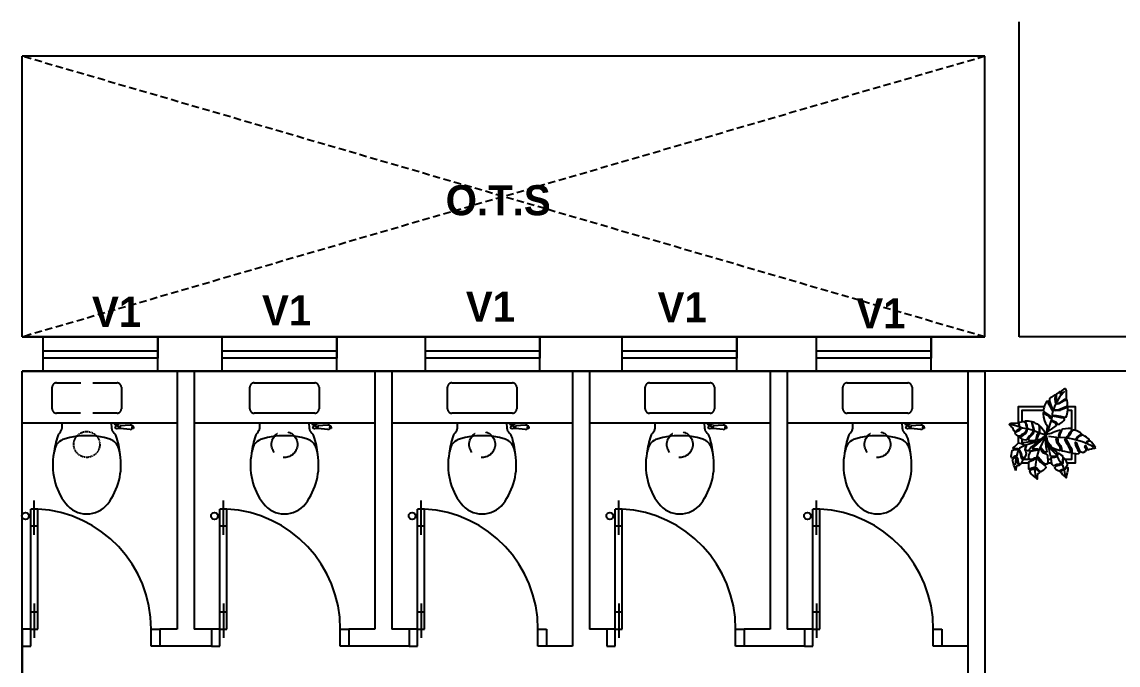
# Model space of a CAD drawing. Header units: inches. Extents: x 478327 to 492265, y -26791 to -22136.
# Drawn here: x 481531 to 481818, y -25463.5 to -25295.2 of the extents above; entities that cross this region are included whole.
import ezdxf

# ---------------------------------------------------------------- set-up
doc = ezdxf.new("R2010")
doc.units = ezdxf.units.IN
doc.header["$MEASUREMENT"] = 0
doc.linetypes.add('HIDDEN', pattern=[9.525, 6.35, -3.175])
doc.linetypes.add('HIDDEN2', pattern=[0.1875, 0.125, -0.0625])
for name, color, linetype in [('A-Door', 1, 'Continuous'), ('A-STAIR', 1, 'Continuous'), ('bath dim.', 41, 'Continuous'), ('Ceco.NET 17', 3, 'Continuous'), ('FITS', 3, 'Continuous'), ('HOLE', 2, 'HIDDEN2'), ('I-DOORS', 104, 'Continuous'), ('I-WALL-FULL', 5, 'Continuous'), ('I-WALL-IN', 3, 'Continuous'), ('ventilation', 191, 'Continuous')]:
    doc.layers.add(name, color=color, linetype=linetype)
doc.layers.add('I-ANNO-TEXT', color=7, linetype='Continuous', lineweight=18)
doc.styles.add('MICRO', font='')
doc.styles.get('MICRO').set_extended_font_data('MicrogrammaSSi', bold=True)

# ---------------------------------------------------------------- blocks, each defined once
blk = doc.blocks.new('1D-L080')
at = {"layer": 'A-Door'}
for p, q in [((0.07, 0.6489), (0.07, 0.8489)), ((0.0379, 0.7668), (0.05, 0.7668)), ((0.05, 0.1), (0.05, 0.7989)), ((0.09, 0.7989), (0.05, 0.7989)), ((0.09, 0.1), (0.09, 0.7989)), ((0.0379, 0.7508), (0.05, 0.7508)), ((0.09, 0.6989), (0.05, 0.6989)), ((0.05, 0.2), (0.09, 0.2)), ((0.07, 0.25), (0.07, 0.05)), ((0, 0.1), (0, 0)), ((0.05, 0.1), (0, 0.1)), ((0.05, 0), (0.05, 0.1)), ((0.05, 0.1), (0.09, 0.1)), ((0.75, 0.1), (0.8, 0.1)), ((0.75, 0), (0.75, 0.1)), ((0.8, 0.1), (0.8, 0)), ((0, 0), (0.05, 0)), ((0.8, 0), (0.75, 0))]:
    blk.add_line(p, q, dxfattribs=at)
blk.add_circle((0.0178, 0.7588), 0.02, dxfattribs=at)
blk.add_arc((0.05, 0.1), 0.7, 0, 86.72417, dxfattribs=at)
blk = doc.blocks.new('BIDET')
at = {"layer": 'FITS', "color": 6}
for p, q in [((0.525, -0.302), (-0.525, -0.302)), ((-0.144, -0.3296), (-0.1425, -0.302)), ((0.1425, -0.302), (0.144, -0.3295)), ((0.1598, -0.302), (0.1598, -0.3082)), ((0.1598, -0.3082), (0.1895, -0.3082)), ((0.1713, -0.3168), (0.1713, -0.3082)), ((0.1784, -0.3166), (0.1784, -0.3082)), ((0.1895, -0.302), (0.1895, -0.3082)), ((0.253, -0.3128), (0.1938, -0.3176)), ((0.1938, -0.3176), (0.1938, -0.3254)), ((0.2711, -0.3183), (0.2646, -0.3183)), ((0.2646, -0.3183), (0.2646, -0.3254)), ((0.2711, -0.3254), (0.2711, -0.3183)), ((0.1832, -0.3206), (0.1938, -0.3206)), ((0.1832, -0.3303), (0.1938, -0.3303)), ((0.1938, -0.3332), (0.1938, -0.3254)), ((0.253, -0.3381), (0.1938, -0.3332)), ((0.2646, -0.3325), (0.2646, -0.3254)), ((0.2711, -0.3325), (0.2646, -0.3325)), ((0.2711, -0.3254), (0.2711, -0.3325))]:
    blk.add_line(p, q, dxfattribs=at)
at = {"layer": 'FITS', "color": 6, "linetype": 'HIDDEN'}
blk.add_lwpolyline([(-0.1761, -0.0674), (0.1761, -0.0674, -0.414214), (0.2013, -0.0926), (0.2013, -0.2184, -0.414214), (0.1761, -0.2436), (-0.1761, -0.2436, -0.414214), (-0.2013, -0.2184), (-0.2013, -0.0926, -0.414214)], format="xyb", close=True, dxfattribs=at)
at = {"layer": 'FITS', "color": 6}
blk.add_circle((0.1751, -0.3254), 0.00942, dxfattribs=at)
for centre, radius, start, end in [((0.2541, -0.3254), 0.0127, 33.87229, 94.67506), ((0.3964, -0.5541), 0.5929, 162.43331, 172.45254), ((-0.1314, -0.387), 0.0392, 131.74939, 162.43341), ((-0.1846, -0.3274), 0.0406, 311.74946, 356.9255), ((0, -0.83), 0.4554, 72.9837, 106.78011), ((0.1846, -0.3273), 0.0406, 183.07447, 231.20173), ((0.1345, -0.3896), 0.0392, 18.8579, 51.20172), ((-0.2431, -0.5186), 0.4383, 4.65346, 18.85789), ((0.2541, -0.3254), 0.0127, 265.32494, 326.12771), ((-0.1087, -0.4695), 0.079, 106.78011, 164.55557), ((0.1102, -0.47), 0.079, 14.93923, 72.9837), ((0.1691, -0.5463), 0.3671, 168.99586, 217.45208), ((0.1691, -0.5463), 0.3671, 164.55557, 168.99586), ((-0.1697, -0.5446), 0.3686, 322.29918, 9.62656), ((-0.1697, -0.5446), 0.3686, 9.62651, 14.93923), ((0, -0.6758), 0.1542, 217.45204, 322.29926)]:
    blk.add_arc(centre, radius, start, end, dxfattribs=at)
at = {"layer": 'HOLE', "color": 6}
blk.add_circle((0, -0.4253), 0.0755, dxfattribs=at)
blk = doc.blocks.new('Drawing10')
at = {"layer": 'Ceco.NET 17', "color": 7}
for p, q in [((-0.0204, 0.2629), (-0.0589, 0.2734)), ((0.0289, 0.2471), (-0.0204, 0.2629)), ((0.0701, 0.2403), (0.0289, 0.2471)), ((0.1027, 0.2313), (0.0701, 0.2403)), ((0.1557, 0.2105), (0.1027, 0.2313)), ((0.1888, 0.1991), (0.1557, 0.2105))]:
    blk.add_line(p, q, dxfattribs=at)
for points in [[(0.3315, 0.5284), (0.32, 0.5238), (0.3123, 0.5192), (0.3046, 0.5123), (0.3031, 0.5015), (0.3016, 0.4878), (0.297, 0.4885), (0.297, 0.5), (0.2939, 0.5054), (0.2893, 0.5038), (0.2801, 0.4962), (0.2709, 0.4908), (0.2663, 0.4832), (0.2663, 0.4655), (0.2663, 0.4426), (0.2663, 0.4295), (0.2625, 0.4265), (0.2602, 0.4334), (0.259, 0.456), (0.2608, 0.4791), (0.2554, 0.4822), (0.2433, 0.4732), (0.2341, 0.4678), (0.2257, 0.4617), (0.2196, 0.4533), (0.218, 0.4387), (0.2249, 0.4165), (0.2326, 0.3981), (0.2426, 0.379), (0.2418, 0.3713), (0.2364, 0.3752), (0.2318, 0.3859), (0.2234, 0.402), (0.2119, 0.4226), (0.2094, 0.4373), (0.1979, 0.435), (0.1881, 0.4165), (0.1836, 0.408), (0.1805, 0.3958), (0.174, 0.3717), (0.1892, 0.3547), (0.2035, 0.3468), (0.2211, 0.3338), (0.2272, 0.3231), (0.2295, 0.3154), (0.2242, 0.3192), (0.2165, 0.33), (0.2004, 0.3399), (0.1828, 0.3522), (0.1743, 0.3552), (0.1736, 0.3483), (0.1766, 0.3246), (0.1828, 0.3001), (0.1904, 0.2825), (0.2027, 0.2664), (0.2027, 0.2534), (0.1943, 0.2097), (0.2127, 0.2266), (0.2326, 0.2396), (0.2688, 0.2673), (0.2688, 0.2704), (0.26, 0.2829), (0.2372, 0.2955), (0.2326, 0.3062), (0.241, 0.3024), (0.2646, 0.2929), (0.2787, 0.2765), (0.2879, 0.2757), (0.2891, 0.2754), (0.2924, 0.2779), (0.3077, 0.2909), (0.3192, 0.3009), (0.3253, 0.3093), (0.32, 0.3177), (0.3016, 0.3208), (0.2809, 0.3254), (0.2548, 0.3307), (0.2433, 0.3346), (0.2479, 0.3361), (0.2686, 0.3369), (0.297, 0.3315), (0.3253, 0.3254), (0.3353, 0.3261), (0.3414, 0.3376), (0.3453, 0.3614), (0.3491, 0.379), (0.3491, 0.3935), (0.3322, 0.3897), (0.3016, 0.3759), (0.2755, 0.3721), (0.2579, 0.3698), (0.2587, 0.3759), (0.2778, 0.3775), (0.297, 0.3836), (0.3184, 0.3935), (0.3376, 0.3997), (0.346, 0.4096), (0.3453, 0.4272), (0.343, 0.4464), (0.323, 0.4418), (0.3062, 0.4303), (0.2847, 0.4203), (0.2717, 0.4203), (0.2863, 0.4272), (0.3092, 0.438), (0.3276, 0.4518), (0.3399, 0.4556), (0.3399, 0.4793), (0.3399, 0.4992), (0.3399, 0.5123), (0.3361, 0.5192)], [(-0.0664, 0.2745), (-0.059, 0.28), (-0.0518, 0.2828), (-0.0381, 0.2833), (-0.0214, 0.2838), (-0.0081, 0.2847), (-0.001, 0.28), (0.0014, 0.27), (0.0047, 0.2581), (0.0094, 0.2572), (0.0061, 0.2657), (0.0042, 0.2771), (0.0052, 0.2866), (0.0094, 0.2895), (0.0199, 0.2918), (0.0299, 0.2947), (0.0379, 0.2956), (0.0484, 0.2885), (0.0522, 0.2714), (0.055, 0.2572), (0.0574, 0.2453), (0.0631, 0.2472), (0.0598, 0.2653), (0.0546, 0.2823), (0.0508, 0.2928), (0.0493, 0.2985), (0.0522, 0.2999), (0.0674, 0.2985), (0.0802, 0.2966), (0.0926, 0.2947), (0.094, 0.2795), (0.0973, 0.2605), (0.1021, 0.2448), (0.103, 0.2358), (0.1073, 0.2315), (0.1092, 0.2372), (0.1054, 0.2534), (0.1002, 0.2676), (0.0987, 0.2809), (0.1025, 0.2933), (0.1092, 0.2899), (0.1182, 0.2833), (0.131, 0.2776), (0.1443, 0.2676), (0.1467, 0.2496), (0.1448, 0.2287), (0.1477, 0.2164), (0.151, 0.2216), (0.151, 0.2315), (0.15, 0.2463), (0.1505, 0.2543), (0.1491, 0.261), (0.1534, 0.261), (0.16, 0.2548), (0.1695, 0.2434), (0.1752, 0.2325), (0.1842, 0.2192), (0.1923, 0.2045), (0.1838, 0.1917), (0.1719, 0.1817), (0.1638, 0.1727), (0.1534, 0.1679), (0.1382, 0.1656), (0.1282, 0.1689), (0.131, 0.1779), (0.1391, 0.1917), (0.1443, 0.2007), (0.1448, 0.2073), (0.1358, 0.2073), (0.1301, 0.1978), (0.1234, 0.1746), (0.1187, 0.1646), (0.113, 0.1603), (0.1006, 0.1589), (0.0859, 0.1589), (0.0759, 0.1599), (0.0698, 0.1679), (0.0774, 0.1803), (0.094, 0.1969), (0.1054, 0.2097), (0.1078, 0.2206), (0.104, 0.2249), (0.0968, 0.2121), (0.0859, 0.2002), (0.0745, 0.1898), (0.066, 0.176), (0.0593, 0.1656), (0.0512, 0.1632), (0.0375, 0.1641), (0.027, 0.1675), (0.0113, 0.1817), (0.0237, 0.1893), (0.0455, 0.2083), (0.0555, 0.2202), (0.0603, 0.2282), (0.0612, 0.2358), (0.0541, 0.2339), (0.0479, 0.2211), (0.0337, 0.2069), (0.0204, 0.1997), (0.0056, 0.1898), (-0.0062, 0.1921), (-0.0157, 0.1993), (-0.0219, 0.2059), (-0.0249, 0.2153), (-0.0086, 0.2254), (0.0061, 0.2334), (0.0151, 0.2415), (0.0104, 0.2453), (-0.0001, 0.2382), (-0.0105, 0.2325), (-0.0248, 0.2216), (-0.03, 0.2235), (-0.0333, 0.2306), (-0.0414, 0.2486), (-0.0528, 0.26), (-0.0632, 0.271)], [(0.5469, 0.1104), (0.5399, 0.1179), (0.5321, 0.1263), (0.5249, 0.1367), (0.5158, 0.1478), (0.5093, 0.1562), (0.4996, 0.1556), (0.4898, 0.1517), (0.48, 0.1413), (0.4781, 0.1465), (0.4859, 0.1556), (0.4996, 0.1595), (0.4996, 0.166), (0.4937, 0.1725), (0.48, 0.1829), (0.4683, 0.192), (0.4547, 0.2004), (0.441, 0.1939), (0.428, 0.1874), (0.4189, 0.1783), (0.4111, 0.1692), (0.4046, 0.1718), (0.4137, 0.1829), (0.4228, 0.1913), (0.4339, 0.1985), (0.441, 0.2024), (0.4456, 0.2076), (0.4371, 0.2134), (0.4163, 0.227), (0.4007, 0.2322), (0.3871, 0.2335), (0.3695, 0.2173), (0.3624, 0.1998), (0.3513, 0.1842), (0.3422, 0.1855), (0.3539, 0.1965), (0.3598, 0.2134), (0.3689, 0.2257), (0.376, 0.2348), (0.3747, 0.2413), (0.365, 0.2446), (0.35, 0.2446), (0.3325, 0.242), (0.3097, 0.2394), (0.3013, 0.227), (0.2928, 0.205), (0.2883, 0.1861), (0.2837, 0.1959), (0.2909, 0.2179), (0.2948, 0.2264), (0.2967, 0.2309), (0.2935, 0.2342), (0.2779, 0.2296), (0.2571, 0.2218), (0.2454, 0.2173), (0.2304, 0.2101), (0.2194, 0.2069), (0.1927, 0.203), (0.1973, 0.1835), (0.2025, 0.1575), (0.2109, 0.1426), (0.2226, 0.1296), (0.2304, 0.1153), (0.248, 0.1056), (0.2668, 0.0984), (0.2941, 0.0893), (0.2974, 0.0952), (0.2941, 0.1114), (0.2837, 0.125), (0.2733, 0.14), (0.2675, 0.1575), (0.2668, 0.1718), (0.2714, 0.1744), (0.2766, 0.1705), (0.2766, 0.1517), (0.2883, 0.1348), (0.2961, 0.1238), (0.3045, 0.103), (0.3058, 0.0874), (0.3247, 0.0841), (0.3435, 0.0809), (0.3624, 0.0763), (0.3676, 0.0822), (0.3663, 0.0926), (0.3539, 0.1192), (0.3442, 0.1348), (0.3364, 0.1478), (0.3279, 0.1679), (0.3344, 0.1725), (0.3461, 0.1517), (0.3578, 0.1296), (0.3734, 0.1069), (0.3767, 0.0906), (0.376, 0.0776), (0.3825, 0.0718), (0.4027, 0.0679), (0.4118, 0.0666), (0.4261, 0.0685), (0.43, 0.0737), (0.4222, 0.0848), (0.4163, 0.103), (0.4046, 0.125), (0.4014, 0.1393), (0.4014, 0.1478), (0.4066, 0.1471), (0.4111, 0.1348), (0.4189, 0.116), (0.4274, 0.0952), (0.4384, 0.0815), (0.454, 0.0757), (0.4618, 0.0783), (0.4729, 0.0854), (0.4794, 0.0965), (0.4696, 0.116), (0.4742, 0.1238), (0.4781, 0.1121), (0.4853, 0.101), (0.4905, 0.0939), (0.5009, 0.0984), (0.5152, 0.1017), (0.5243, 0.1056), (0.5373, 0.1049)], [(-0.0199, -0.051), (-0.0269, -0.0314), (-0.0329, -0.0134), (-0.0418, 0.0142), (-0.0441, 0.0239), (-0.0291, 0.0388), (-0.0187, 0.0441), (-0.0164, 0.05), (-0.0232, 0.0493), (-0.0336, 0.0448), (-0.0418, 0.0373), (-0.0493, 0.0373), (-0.0531, 0.0493), (-0.0493, 0.062), (-0.0448, 0.0889), (-0.0366, 0.0941), (-0.0194, 0.0971), (-0.0045, 0.0956), (0, 0.0986), (-0.0067, 0.1008), (-0.0269, 0.1045), (-0.0389, 0.1045), (-0.0366, 0.1105), (-0.0276, 0.1187), (-0.0142, 0.1299), (-0.0007, 0.1426), (0.0172, 0.1396), (0.0329, 0.1292), (0.0448, 0.1277), (0.0381, 0.1329), (0.0269, 0.1381), (0.0269, 0.1449), (0.0366, 0.1471), (0.0687, 0.1516), (0.1233, 0.1561), (0.1509, 0.1583), (0.1225, 0.1381), (0.0912, 0.1157), (0.071, 0.0874), (0.0538, 0.0881), (0.0501, 0.1016), (0.0568, 0.1225), (0.0538, 0.1247), (0.0456, 0.1105), (0.0441, 0.0933), (0.0508, 0.0799), (0.0545, 0.068), (0.0486, 0.0515), (0.0389, 0.0351), (0.0247, 0.0426), (0.0209, 0.065), (0.012, 0.0881), (0.0045, 0.0933), (0.009, 0.0777), (0.0142, 0.0605), (0.0157, 0.0441), (0.0232, 0.0321), (0.0306, 0.0231), (0.0239, 0.0082), (0.0149, -0.0052), (0.009, -0.0127), (0, 0), (-0.0037, 0.0261), (-0.0105, 0.0388), (-0.012, 0.0291), (-0.0067, 0.0045), (-0.0037, -0.0067), (0.003, -0.0172), (-0.0112, -0.0209), (-0.0179, -0.0231)], [(0.2025, 0.1473), (0.2209, 0.1124), (0.2374, 0.1014), (0.268, 0.0812), (0.2729, 0.0733), (0.2723, 0.0665), (0.2699, 0.0555), (0.2742, 0.0512), (0.2785, 0.0641), (0.2827, 0.0714), (0.2901, 0.0659), (0.2981, 0.0592), (0.3103, 0.0518), (0.3134, 0.0365), (0.3109, 0.0231), (0.3072, 0.0066), (0.3097, -0.0057), (0.3158, 0.0004), (0.3152, 0.0108), (0.3183, 0.0274), (0.3219, 0.0353), (0.3274, 0.0298), (0.3354, 0.0127), (0.3446, -0.0051), (0.344, -0.0167), (0.333, -0.0296), (0.3219, -0.0436), (0.3299, -0.043), (0.3366, -0.0332), (0.3477, -0.0308), (0.3489, -0.0479), (0.344, -0.0675), (0.3391, -0.0859), (0.3354, -0.1036), (0.3121, -0.0834), (0.306, -0.0712), (0.2993, -0.0657), (0.3023, -0.0553), (0.3127, -0.0485), (0.3152, -0.0406), (0.306, -0.0461), (0.2944, -0.0528), (0.2907, -0.0595), (0.2791, -0.0553), (0.2656, -0.0467), (0.2546, -0.032), (0.2687, -0.0191), (0.287, -0.0143), (0.2999, -0.0106), (0.2993, -0.0045), (0.2864, -0.0069), (0.2711, -0.0094), (0.2564, -0.0167), (0.2472, -0.0191), (0.238, -0.0087), (0.2331, 0.0078), (0.2331, 0.0188), (0.2282, 0.0329), (0.2368, 0.0408), (0.2558, 0.0421), (0.265, 0.0439), (0.2644, 0.0488), (0.2558, 0.0469), (0.2362, 0.0463), (0.2276, 0.0445), (0.2221, 0.0727), (0.216, 0.1014), (0.2056, 0.1314)]]:
    blk.add_lwpolyline(points, close=True, dxfattribs=at)
for points in [[(0.2058, 0.225), (0.2341, 0.3116), (0.2426, 0.3637), (0.261, 0.4127), (0.297, 0.4763), (0.3261, 0.5084)], [(0, 0.2757), (0, 0.4), (0.1816, 0.4)], [(0.2244, 0.4), (0.2318, 0.4)], [(0.3379, 0.4), (0.4, 0.4), (0.4, 0.2323)], [(0.025, 0.2933), (0.025, 0.375), (0.1749, 0.375)], [(0.2367, 0.375), (0.2422, 0.375)], [(0.2585, 0.375), (0.2953, 0.375)], [(0.3482, 0.375), (0.375, 0.375), (0.375, 0.24)], [(0, 0.2301), (0, 0.2382)], [(0.375, 0.2335), (0.375, 0.2223)], [(0, 0.1425), (0, 0.1909)], [(0.025, 0.1904), (0.025, 0.2022)], [(0.025, 0.1344), (0.025, 0.1693)], [(0.1913, 0.1889), (0.1905, 0.1643), (0.1898, 0.1411), (0.192, 0.118), (0.1973, 0.0941), (0.2003, 0.0792), (0.1943, 0.0762), (0.1786, 0.0821), (0.1681, 0.0933), (0.1607, 0.1068), (0.1539, 0.1023), (0.1599, 0.0911), (0.1704, 0.0762), (0.189, 0.0687), (0.204, 0.0568), (0.2055, 0.0403), (0.2077, 0.0231), (0.207, 0.0075), (0.2017, -0.0067), (0.1913, -0.0082), (0.1659, 0.0082), (0.1517, 0.0261), (0.139, 0.0433), (0.1338, 0.0366), (0.142, 0.0224), (0.1547, 0.0075), (0.1771, -0.0097), (0.1913, -0.0209), (0.1928, -0.0321), (0.1831, -0.0433), (0.1734, -0.0508), (0.1569, -0.0612), (0.142, -0.0515), (0.13, -0.0358), (0.1203, -0.0343), (0.124, -0.0426), (0.1375, -0.0538), (0.1494, -0.0627), (0.1479, -0.0672), (0.1338, -0.0769), (0.1323, -0.0956), (0.1323, -0.1128), (0.1196, -0.1023), (0.1054, -0.0904), (0.0889, -0.0747), (0.0807, -0.0582), (0.0844, -0.0478), (0.1046, -0.0418), (0.1158, -0.0373), (0.1113, -0.0314), (0.0941, -0.0366), (0.0814, -0.0403), (0.0725, -0.0433), (0.0725, -0.0246), (0.0717, -0.0067), (0.0725, 0.0082), (0.0822, 0.0149), (0.1076, 0.0231), (0.1173, 0.0306), (0.121, 0.0388), (0.1121, 0.0351), (0.1016, 0.0284), (0.0844, 0.0254), (0.0717, 0.0351), (0.0725, 0.0553), (0.0785, 0.0702), (0.0867, 0.0866), (0.0986, 0.0881), (0.124, 0.0926), (0.1405, 0.0941), (0.1352, 0.0978), (0.121, 0.0993), (0.1016, 0.0978), (0.0979, 0.1016), (0.1031, 0.1083), (0.1158, 0.1195), (0.13, 0.1322), (0.1913, 0.1889)], [(0.1853, 0.1785), (0.1651, 0.1359), (0.1405, 0.0866), (0.1263, 0.0366), (0.1196, -0.0105), (0.1143, -0.0545), (0.1173, -0.0821), (0.127, -0.1016)], [(0.2116, 0.19), (0.2688, 0.1835), (0.3312, 0.1816), (0.3825, 0.1731), (0.4514, 0.1523), (0.5113, 0.127), (0.5295, 0.1153)], [(0.1263, 0.1501), (0.0897, 0.1389), (0.0441, 0.1247), (0.0067, 0.1068), (-0.0082, 0.0754), (-0.0187, 0.0306), (-0.0232, -0.0119)], [(0.2178, 0.1075), (0.265, 0.0604), (0.2827, 0.028), (0.3115, -0.0136), (0.3225, -0.0504), (0.3305, -0.0926)], [(0.375, 0.0991), (0.375, 0.025), (0.3297, 0.025)], [(0.0721, 0), (0.0184, 0)], [(0.025, 0.0299), (0.025, 0.0424)], [(0.11, 0.025), (0.0291, 0.025)], [(0.1526, 0.025), (0.1405, 0.025)], [(0.1786, 0), (0.1644, 0)], [(0.2354, 0), (0.2042, 0)], [(0.231, 0.025), (0.2075, 0.025)], [(0.3154, 0), (0.3085, 0)], [(0.3178, 0.025), (0.3113, 0.025)], [(0.4, 0.0684), (0.4, 0), (0.342, 0)]]:
    blk.add_lwpolyline(points, dxfattribs=at)
for radius, start, end in [(0.1515, 66.84624, 69.16348), (0.1515, 207.39853, 208.19827), (0.1105, 239.49779, 242.42969), (0.1105, 256.13302, 263.44205)]:
    blk.add_arc((0.19, 0.1931), radius, start, end, dxfattribs=at)

msp = doc.modelspace()

# ---------------------------------------------------------------- linework, layer by layer
for p, q in [((481531.14, -25377.639, 6.93), (481783.14, -25377.639, 6.93)), ((481531.14, -25386.639, 6.93), (481783.14, -25386.639, 6.93))]:
    msp.add_line(p, q)
at = {"layer": 'A-STAIR', "color": 8, "linetype": 'HIDDEN', "ltscale": 0.3}
for p, q in [((481783.14, -25377.639, 6.93), (481531.14, -25304.162)), ((481783.14, -25304.162), (481531.14, -25377.639, 6.93))]:
    msp.add_line(p, q, dxfattribs=at)
at = {"layer": 'FITS', "color": 6}
for p, q in [((481571.64, -25400.228, 6.93), (481531.14, -25400.228, 6.93)), ((481541.534, -25401.469, 6.93), (481541.602, -25400.228, 6.93)), ((481554.429, -25400.228, 6.93), (481554.496, -25401.468, 6.93)), ((481555.206, -25400.228, 6.93), (481555.206, -25400.508, 6.93)), ((481555.206, -25400.508, 6.93), (481556.542, -25400.508, 6.93)), ((481555.726, -25400.894, 6.93), (481555.726, -25400.508, 6.93)), ((481556.044, -25400.886, 6.93), (481556.044, -25400.508, 6.93)), ((481556.258, -25401.064, 6.93), (481556.736, -25401.064, 6.93)), ((481556.258, -25401.501, 6.93), (481556.736, -25401.501, 6.93)), ((481556.542, -25400.228, 6.93), (481556.542, -25400.508, 6.93)), ((481559.402, -25400.713, 6.93), (481556.736, -25400.931, 6.93)), ((481556.736, -25400.931, 6.93), (481556.736, -25401.283, 6.93)), ((481556.736, -25401.634, 6.93), (481556.736, -25401.283, 6.93)), ((481559.402, -25401.852, 6.93), (481556.736, -25401.634, 6.93)), ((481560.216, -25400.964, 6.93), (481559.923, -25400.964, 6.93)), ((481559.923, -25400.964, 6.93), (481559.923, -25401.283, 6.93)), ((481559.923, -25401.601, 6.93), (481559.923, -25401.283, 6.93)), ((481560.216, -25401.601, 6.93), (481559.923, -25401.601, 6.93)), ((481560.216, -25401.283, 6.93), (481560.216, -25400.964, 6.93)), ((481560.216, -25401.283, 6.93), (481560.216, -25401.601, 6.93))]:
    msp.add_line(p, q, dxfattribs=at)
at = {"layer": 'FITS', "color": 6, "linetype": 'HIDDEN', "elevation": 6.93}
msp.add_lwpolyline([(481540.089, -25389.673), (481555.942, -25389.673, -0.4142136), (481557.074, -25390.805), (481557.074, -25396.467, -0.4142136), (481555.942, -25397.599), (481540.089, -25397.599, -0.4142136), (481538.956, -25396.467), (481538.956, -25390.805, -0.4142136)], format="xyb", close=True, dxfattribs=at)
at = {"layer": 'FITS', "color": 6}
msp.add_circle((481555.894, -25401.283, 6.93), 0.424, dxfattribs=at)
for centre, radius, start, end in [((481539.709, -25401.371, 6.93), 1.828, 311.74946, 356.9255), ((481556.321, -25401.37, 6.93), 1.828, 183.07447, 231.20173), ((481559.449, -25401.283, 6.93), 0.571, 33.87229, 94.67506), ((481559.449, -25401.283, 6.93), 0.571, 265.32494, 326.12771), ((481565.855, -25411.572, 6.93), 26.68, 162.43331, 172.45254), ((481543.125, -25407.768, 6.93), 3.554, 106.78011, 164.55557), ((481542.102, -25404.053, 6.93), 1.766, 131.74939, 162.43341), ((481548.015, -25423.987, 6.93), 20.495, 72.9837, 106.78011), ((481552.973, -25407.789, 6.93), 3.554, 14.93923, 72.9837), ((481554.069, -25404.171, 6.93), 1.766, 18.8579, 51.20172), ((481537.077, -25409.975, 6.93), 19.723, 4.65346, 18.85789), ((481555.624, -25411.222, 6.93), 16.522, 164.55557, 168.99586), ((481540.38, -25411.148, 6.93), 16.587, 9.62651, 14.93923), ((481555.624, -25411.222, 6.93), 16.522, 168.99586, 217.45208), ((481540.38, -25411.148, 6.93), 16.587, 322.29918, 9.62656), ((481548.015, -25417.05, 6.93), 6.938, 217.45204, 322.29926)]:
    msp.add_arc(centre, radius, start, end, dxfattribs=at)
at = {"layer": 'HOLE', "color": 6}
msp.add_circle((481548.015, -25405.778, 6.93), 3.397, dxfattribs=at)
at = {"layer": 'I-WALL-FULL'}
for p, q in [((481571.64, -25386.639, 6.93), (481531.14, -25386.639, 6.93)), ((481571.64, -25386.639, 6.93), (481571.64, -25454.139, 6.93)), ((481623.39, -25386.639, 6.93), (481576.14, -25386.639, 6.93)), ((481576.14, -25386.639, 6.93), (481576.14, -25454.139, 6.93)), ((481623.39, -25386.639, 6.93), (481623.39, -25454.139, 6.93)), ((481675.14, -25386.639, 6.93), (481627.89, -25386.639, 6.93)), ((481627.89, -25386.639, 6.93), (481627.89, -25454.139, 6.93)), ((481675.14, -25386.639, 6.93), (481675.14, -25458.639, 6.93)), ((481675.14, -25386.639, 6.93), (481675.14, -25454.139, 6.93)), ((481679.64, -25386.639, 6.93), (481679.64, -25454.139, 6.93)), ((481726.89, -25386.639, 6.93), (481726.89, -25454.139, 6.93)), ((481731.39, -25386.639, 6.93), (481731.39, -25454.139, 6.93)), ((481778.64, -25386.64, 6.93), (481778.64, -25458.639, 6.93)), ((481783.14, -25386.639, 6.93), (481783.14, -25575.639, 6.93)), ((481778.64, -25400.228, 6.93), (481778.64, -25566.639, 6.93)), ((481531.14, -25454.139, 6.93), (481531.14, -25458.639, 6.93)), ((481571.64, -25454.139, 6.93), (481567.14, -25454.139, 6.93)), ((481567.14, -25454.139, 6.93), (481567.14, -25458.639, 6.93)), ((481580.64, -25454.139, 6.93), (481576.14, -25454.139, 6.93)), ((481580.64, -25454.139, 6.93), (481580.64, -25458.639, 6.93)), ((481623.391, -25454.139, 6.93), (481616.64, -25454.139, 6.93)), ((481616.64, -25454.139, 6.93), (481616.64, -25458.639, 6.93)), ((481632.39, -25454.139, 6.93), (481627.89, -25454.139, 6.93)), ((481632.39, -25454.139, 6.93), (481632.39, -25458.639, 6.93)), ((481668.39, -25454.139, 6.93), (481668.39, -25458.639, 6.93)), ((481684.14, -25454.139, 6.93), (481679.64, -25454.139, 6.93)), ((481684.14, -25454.139, 6.93), (481684.14, -25458.639, 6.93)), ((481726.891, -25454.139, 6.93), (481720.14, -25454.139, 6.93)), ((481720.14, -25454.139, 6.93), (481720.14, -25458.639, 6.93)), ((481735.89, -25454.139, 6.93), (481731.39, -25454.139, 6.93)), ((481735.89, -25454.139, 6.93), (481735.89, -25458.639, 6.93)), ((481771.89, -25454.139, 6.93), (481771.89, -25458.639, 6.93)), ((481531.14, -25458.639, 6.93), (481531.14, -25566.639, 6.93)), ((481580.64, -25458.639, 6.93), (481567.14, -25458.639, 6.93)), ((481632.39, -25458.639, 6.93), (481616.64, -25458.639, 6.93)), ((481675.14, -25458.639, 6.93), (481668.39, -25458.639, 6.93)), ((481735.89, -25458.639, 6.93), (481720.14, -25458.639, 6.93)), ((481778.64, -25458.639, 6.93), (481771.89, -25458.639, 6.93))]:
    msp.add_line(p, q, dxfattribs=at)
at = {"layer": 'I-WALL-IN'}
for p, q in [((481792.14, -25304.162, 6.93), (481792.14, -25295.162, 6.93)), ((481783.14, -25304.162), (481531.14, -25304.162)), ((481783.14, -25377.639, 6.93), (481783.14, -25304.162, 6.93)), ((481792.14, -25377.639, 6.93), (481792.14, -25304.162, 6.93))]:
    msp.add_line(p, q, dxfattribs=at)
at = {"layer": 'I-WALL-IN', "elevation": 6.93}
for points in [[(481531.14, -25377.639), (481531.14, -25304.162)], [(481783.14, -25377.639), (481531.14, -25377.639)], [(482361.126, -25377.639), (481792.14, -25377.639)], [(481531.14, -25642.746), (481531.14, -25386.639)], [(482361.126, -25386.639), (481531.14, -25386.639)]]:
    msp.add_lwpolyline(points, dxfattribs=at)
at = {"layer": 'ventilation'}
for p, q in [((481536.582, -25386.639, 6.93), (481536.582, -25377.639, 6.93)), ((481536.582, -25377.639, 6.93), (481566.582, -25377.639, 6.93)), ((481566.582, -25386.639, 6.93), (481566.582, -25377.639, 6.93)), ((481566.582, -25377.639, 6.93), (481566.582, -25383.196, 6.93)), ((481583.499, -25386.639, 6.93), (481583.499, -25377.639, 6.93)), ((481583.499, -25377.639, 6.93), (481613.499, -25377.639, 6.93)), ((481613.499, -25386.639, 6.93), (481613.499, -25377.639, 6.93)), ((481613.499, -25377.639, 6.93), (481613.499, -25383.196, 6.93)), ((481636.652, -25386.639, 6.93), (481636.652, -25377.639, 6.93)), ((481636.652, -25377.639, 6.93), (481666.652, -25377.639, 6.93)), ((481666.652, -25386.639, 6.93), (481666.652, -25377.639, 6.93)), ((481666.652, -25377.639, 6.93), (481666.652, -25383.196, 6.93)), ((481688.216, -25386.639, 6.93), (481688.216, -25377.639, 6.93)), ((481688.216, -25377.639, 6.93), (481718.216, -25377.639, 6.93)), ((481718.216, -25386.639, 6.93), (481718.216, -25377.639, 6.93)), ((481718.216, -25377.639, 6.93), (481718.216, -25383.196, 6.93)), ((481739.075, -25386.639, 6.93), (481739.075, -25377.639, 6.93)), ((481739.075, -25377.639, 6.93), (481769.075, -25377.639, 6.93)), ((481769.075, -25386.639, 6.93), (481769.075, -25377.639, 6.93)), ((481769.075, -25377.639, 6.93), (481769.075, -25383.196, 6.93)), ((481566.582, -25381.346), (481536.582, -25381.346)), ((481613.499, -25381.346), (481583.499, -25381.346)), ((481666.652, -25381.346), (481636.652, -25381.346)), ((481718.216, -25381.346), (481688.216, -25381.346)), ((481769.075, -25381.346), (481739.075, -25381.346)), ((481566.582, -25383.196, 6.93), (481536.582, -25383.196, 6.93)), ((481613.499, -25383.196, 6.93), (481583.499, -25383.196, 6.93)), ((481666.652, -25383.196, 6.93), (481636.652, -25383.196, 6.93)), ((481718.216, -25383.196, 6.93), (481688.216, -25383.196, 6.93)), ((481769.075, -25383.196, 6.93), (481739.075, -25383.196, 6.93)), ((481536.582, -25386.639, 6.93), (481566.582, -25386.639, 6.93)), ((481583.499, -25386.639, 6.93), (481613.499, -25386.639, 6.93)), ((481636.652, -25386.639, 6.93), (481666.652, -25386.639, 6.93)), ((481688.216, -25386.639, 6.93), (481718.216, -25386.639, 6.93)), ((481739.075, -25386.639, 6.93), (481769.075, -25386.639, 6.93))]:
    msp.add_line(p, q, dxfattribs=at)

# ---------------------------------------------------------------- block references
at = {"layer": 'A-Door', "xscale": 45, "yscale": 45, "zscale": 45}
for p in [(481580.64, -25458.639, 6.93), (481632.39, -25458.639, 6.93), (481684.14, -25458.639, 6.93), (481735.89, -25458.639, 6.93)]:
    msp.add_blockref('1D-L080', p, dxfattribs=at)
at = {"layer": 'bath dim.', "xscale": 45, "yscale": 45, "zscale": 45}
for p in [(481599.765, -25386.639, 6.93), (481651.515, -25386.639, 6.93), (481703.265, -25386.639, 6.93), (481755.015, -25386.639, 6.93)]:
    msp.add_blockref('BIDET', p, dxfattribs=at)
at = {"layer": 'Ceco.NET 17', "xscale": 37.02206043585839, "yscale": 37.02206043585839, "zscale": 37.02206043585839}
msp.add_blockref('Drawing10', (481791.96, -25410.681, 3.422), dxfattribs=at)
at = {"layer": 'I-DOORS', "xscale": 45, "yscale": 45, "zscale": 45}
msp.add_blockref('1D-L080', (481531.14, -25458.639, 6.93), dxfattribs=at)

# ---------------------------------------------------------------- texts
at = {"layer": 'I-ANNO-TEXT', "style": 'MICRO'}
msp.add_text('O.T.S', height=7.875, dxfattribs=at).set_placement((481641.978, -25345.782, 6.93))
at = {"layer": 'I-ANNO-TEXT', "char_height": 7.875, "attachment_point": 1, "style": 'MICRO'}
for insert in [(481549.401, -25367.119, 6.93), (481593.903, -25366.74, 6.93), (481647.255, -25365.765, 6.93), (481697.459, -25365.927, 6.93), (481749.504, -25367.552, 6.93)]:
    msp.add_mtext_dynamic_manual_height_columns('{\\fBahnschrift Light|b1|i0|c0|p34;V1}', width=7.40993, gutter_width=1.5, heights=[0], dxfattribs=dict(at, insert=insert))

doc.saveas('drawing.dxf')
